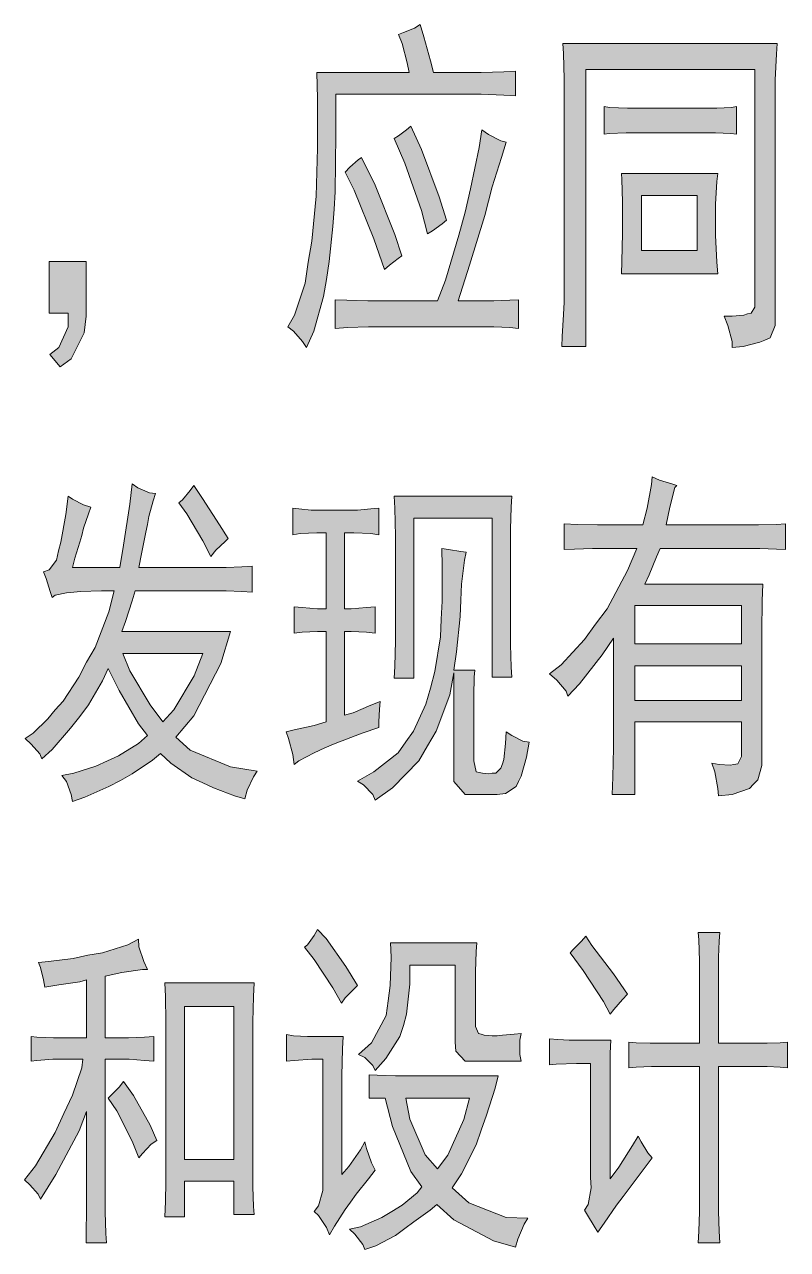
# Model space of a CAD drawing. Header units: millimetres. Extents: x 568 to 57335, y 85 to 28579.
# Drawn here: x 57263.59 to 57273.01, y 28325.53 to 28340.65 of the extents above; entities that cross this region are included whole.
import ezdxf

# ---------------------------------------------------------------- set-up
doc = ezdxf.new("R2010")
doc.units = ezdxf.units.MM

msp = doc.modelspace()

# ---------------------------------------------------------------- hatches: boundary and pattern name
h = msp.add_hatch(color=0)
h.dxf.hatch_style = 2
h.paths.add_polyline_path([(57268.476, 28340.65), (57268.522, 28340.499), (57268.605, 28340.202), (57268.643, 28340.058), (57269.099, 28340.058), (57269.228, 28340.058), (57269.509, 28340.065), (57269.654, 28340.073), (57269.654, 28339.769), (57269.509, 28339.777), (57269.228, 28339.792), (57269.099, 28339.792), (57267.435, 28339.792), (57267.435, 28339.291), (57267.428, 28338.584), (57267.413, 28338.371), (57267.397, 28338.158), (57267.352, 28337.725), (57267.321, 28337.505), (57267.283, 28337.292), (57267.162, 28336.867), (57267.071, 28336.662), (57267.025, 28336.738), (57266.911, 28336.867), (57266.843, 28336.92), (57266.926, 28337.064), (57267.056, 28337.46), (57267.093, 28337.718), (57267.139, 28337.976), (57267.192, 28338.531), (57267.2, 28338.827), (57267.207, 28339.123), (57267.207, 28339.739), (57267.2, 28340.058), (57268.339, 28340.058), (57268.317, 28340.179), (57268.256, 28340.415), (57268.21, 28340.529), (57268.271, 28340.552), (57268.408, 28340.605)])
h = msp.add_hatch(color=0)
h.dxf.hatch_style = 2
h.paths.add_polyline_path([(57272.883, 28340.415), (57272.875, 28340.286), (57272.86, 28339.967), (57272.86, 28339.769), (57272.86, 28337.049), (57272.86, 28336.935), (57272.799, 28336.783), (57272.731, 28336.753), (57272.67, 28336.73), (57272.465, 28336.677), (57272.328, 28336.662), (57272.328, 28336.738), (57272.275, 28336.935), (57272.229, 28337.049), (57272.328, 28337.049), (57272.473, 28337.064), (57272.518, 28337.08), (57272.564, 28337.087), (57272.609, 28337.163), (57272.609, 28337.224), (57272.609, 28340.096), (57270.52, 28340.096), (57270.52, 28336.677), (57270.224, 28336.677), (57270.231, 28336.799), (57270.246, 28337.072), (57270.254, 28337.224), (57270.254, 28339.769), (57270.254, 28339.974), (57270.246, 28340.293), (57270.239, 28340.415)])
h = msp.add_hatch(color=0)
h.dxf.hatch_style = 2
h.paths.add_polyline_path([(57272.009, 28339.617), (57272.138, 28339.617), (57272.321, 28339.625), (57272.381, 28339.64), (57272.381, 28339.298), (57272.313, 28339.306), (57272.123, 28339.313), (57272.001, 28339.313), (57271.173, 28339.313), (57271.021, 28339.313), (57270.809, 28339.306), (57270.748, 28339.298), (57270.748, 28339.64), (57270.816, 28339.625), (57271.037, 28339.617), (57271.189, 28339.617)])
h = msp.add_hatch(color=0)
h.dxf.hatch_style = 2
h.paths.add_polyline_path([(57269.54, 28339.199), (57269.479, 28339.009), (57269.365, 28338.645), (57269.32, 28338.47), (57269.274, 28338.295), (57269.084, 28337.68), (57268.947, 28337.239), (57269.304, 28337.239), (57269.388, 28337.239), (57269.585, 28337.247), (57269.692, 28337.254), (57269.692, 28336.897), (57269.585, 28336.912), (57269.388, 28336.92), (57269.304, 28336.92), (57267.944, 28336.92), (57267.838, 28336.92), (57267.58, 28336.912), (57267.428, 28336.897), (57267.428, 28337.254), (57267.572, 28337.247), (57267.83, 28337.239), (57267.944, 28337.239), (57268.689, 28337.239), (57268.788, 28337.497), (57268.955, 28338.052), (57269.031, 28338.333), (57269.099, 28338.622), (57269.206, 28339.131), (57269.236, 28339.351), (57269.32, 28339.291), (57269.472, 28339.215)])
h = msp.add_hatch(color=0)
h.dxf.hatch_style = 2
h.paths.add_polyline_path([(57268.362, 28339.397), (57268.491, 28339.108), (57268.712, 28338.523), (57268.803, 28338.234), (57268.75, 28338.189), (57268.628, 28338.105), (57268.567, 28338.067), (57268.491, 28338.356), (57268.286, 28338.941), (57268.157, 28339.245), (57268.21, 28339.275), (57268.309, 28339.351)])
h = msp.add_hatch(color=0)
h.dxf.hatch_style = 2
h.paths.add_polyline_path([(57267.754, 28339.009), (57267.922, 28338.668), (57268.165, 28338.06), (57268.248, 28337.794), (57268.203, 28337.763), (57268.096, 28337.68), (57268.036, 28337.627), (57267.906, 28338.007), (57267.663, 28338.607), (57267.549, 28338.827), (57267.61, 28338.888), (57267.709, 28338.979)])
h = msp.add_hatch(color=0)
h.paths.add_polyline_path([(57272.153, 28338.812), (57272.138, 28338.713), (57272.123, 28338.432), (57272.123, 28338.234), (57272.123, 28338.052), (57272.138, 28337.718), (57272.153, 28337.573), (57270.961, 28337.573), (57270.968, 28337.725), (57270.976, 28338.075), (57270.976, 28338.265), (57270.976, 28338.462), (57270.968, 28338.736), (57270.961, 28338.812)])
h.paths.add_polyline_path([(57271.895, 28337.862), (57271.895, 28338.538), (57271.211, 28338.538), (57271.211, 28337.862)])
h = msp.add_hatch(color=0)
h.dxf.hatch_style = 2
h.paths.add_polyline_path([(57263.895, 28337.725), (57264.351, 28337.725), (57264.351, 28337.049), (57264.328, 28336.844), (57264.168, 28336.525), (57264.032, 28336.426), (57263.903, 28336.578), (57264.016, 28336.662), (57264.13, 28336.92), (57264.13, 28337.087), (57263.895, 28337.087)])
h = msp.add_hatch(color=0)
h.paths.add_polyline_path([(57270.072, 28332.635), (57270.216, 28332.749), (57270.505, 28333.061), (57270.642, 28333.25), (57270.786, 28333.44), (57271.037, 28333.911), (57271.151, 28334.185), (57270.695, 28334.185), (57270.604, 28334.185), (57270.383, 28334.177), (57270.254, 28334.17), (57270.254, 28334.489), (57270.414, 28334.481), (57270.664, 28334.474), (57270.748, 28334.474), (57271.227, 28334.474), (57271.28, 28334.679), (57271.333, 28334.975), (57271.34, 28335.066), (57271.432, 28335.028), (57271.584, 28334.983), (57271.644, 28334.96), (57271.622, 28334.937), (57271.561, 28334.694), (57271.515, 28334.474), (57272.541, 28334.474), (57272.655, 28334.474), (57272.875, 28334.481), (57272.989, 28334.489), (57272.989, 28334.17), (57272.875, 28334.177), (57272.67, 28334.185), (57272.579, 28334.185), (57271.439, 28334.185), (57271.394, 28334.079), (57271.303, 28333.858), (57271.249, 28333.744), (57272.708, 28333.744), (57272.7, 28333.539), (57272.693, 28333.159), (57272.693, 28332.985), (57272.693, 28331.617), (57272.693, 28331.503), (57272.647, 28331.328), (57272.594, 28331.275), (57272.541, 28331.222), (57272.328, 28331.146), (57272.161, 28331.131), (57272.153, 28331.222), (57272.115, 28331.427), (57272.077, 28331.533), (57272.169, 28331.518), (57272.305, 28331.511), (57272.351, 28331.518), (57272.397, 28331.526), (57272.442, 28331.617), (57272.442, 28331.701), (57272.442, 28332.042), (57271.128, 28332.042), (57271.128, 28331.146), (57270.847, 28331.146), (57270.854, 28331.359), (57270.862, 28331.723), (57270.862, 28331.875), (57270.862, 28333.076), (57270.725, 28332.871), (57270.444, 28332.514), (57270.3, 28332.362), (57270.277, 28332.422), (57270.163, 28332.559)])
h.paths.add_polyline_path([(57272.442, 28333.007), (57272.442, 28333.478), (57271.128, 28333.478), (57271.128, 28333.007)])
h.paths.add_polyline_path([(57272.442, 28332.308), (57272.442, 28332.734), (57271.128, 28332.734), (57271.128, 28332.308)])
h = msp.add_hatch(color=0)
h.paths.add_polyline_path([(57265.209, 28334.861), (57265.179, 28334.77), (57265.126, 28334.58), (57265.111, 28334.481), (57265.088, 28334.383), (57265.035, 28334.117), (57265.004, 28333.949), (57266.022, 28333.949), (57266.083, 28333.949), (57266.273, 28333.957), (57266.402, 28333.965), (57266.402, 28333.646), (57266.273, 28333.653), (57266.083, 28333.661), (57266.022, 28333.661), (57264.959, 28333.661), (57264.921, 28333.539), (57264.837, 28333.281), (57264.791, 28333.159), (57266.136, 28333.159), (57266.015, 28332.764), (57265.68, 28332.118), (57265.46, 28331.853), (57265.635, 28331.693), (57266.136, 28331.488), (57266.463, 28331.435), (57266.417, 28331.366), (57266.341, 28331.199), (57266.311, 28331.093), (57266.182, 28331.131), (57265.923, 28331.23), (57265.794, 28331.29), (57265.658, 28331.351), (57265.399, 28331.533), (57265.27, 28331.655), (57265.171, 28331.571), (57264.921, 28331.404), (57264.776, 28331.321), (57264.632, 28331.245), (57264.336, 28331.116), (57264.184, 28331.062), (57264.168, 28331.146), (57264.108, 28331.306), (57264.054, 28331.382), (57264.199, 28331.412), (57264.472, 28331.495), (57264.617, 28331.564), (57264.753, 28331.625), (57264.997, 28331.777), (57265.111, 28331.875), (57264.997, 28332.02), (57264.761, 28332.43), (57264.624, 28332.703), (57264.556, 28332.552), (57264.381, 28332.255), (57264.275, 28332.111), (57264.161, 28331.967), (57263.933, 28331.701), (57263.804, 28331.587), (57263.781, 28331.647), (57263.675, 28331.769), (57263.599, 28331.837), (57263.697, 28331.906), (57263.88, 28332.08), (57263.971, 28332.194), (57264.07, 28332.301), (57264.26, 28332.597), (57264.358, 28332.779), (57264.465, 28332.962), (57264.632, 28333.402), (57264.7, 28333.661), (57264.541, 28333.661), (57264.282, 28333.653), (57264.199, 28333.646), (57264.108, 28333.638), (57263.971, 28333.608), (57263.933, 28333.577), (57263.91, 28333.653), (57263.857, 28333.813), (57263.827, 28333.896), (57263.895, 28333.919), (57263.986, 28334.041), (57264.009, 28334.155), (57264.039, 28334.261), (57264.1, 28334.603), (57264.13, 28334.831), (57264.184, 28334.793), (57264.32, 28334.724), (57264.412, 28334.694), (57264.381, 28334.61), (57264.32, 28334.436), (57264.298, 28334.345), (57264.275, 28334.261), (57264.214, 28334.063), (57264.184, 28333.949), (57264.769, 28333.949), (57264.814, 28334.223), (57264.89, 28334.732), (57264.921, 28334.983), (57264.989, 28334.93), (57265.133, 28334.869)])
h.paths.add_polyline_path([(57264.807, 28332.886), (57264.89, 28332.673), (57265.141, 28332.255), (57265.3, 28332.042), (57265.437, 28332.194), (57265.688, 28332.612), (57265.794, 28332.886)])
h = msp.add_hatch(color=0)
h.dxf.hatch_style = 2
h.paths.add_polyline_path([(57265.68, 28334.96), (57265.787, 28334.8), (57265.999, 28334.474), (57266.106, 28334.307), (57266.068, 28334.269), (57265.954, 28334.162), (57265.893, 28334.086), (57265.794, 28334.276), (57265.597, 28334.61), (57265.498, 28334.747), (57265.544, 28334.785), (57265.635, 28334.899)])
h = msp.add_hatch(color=0)
h.dxf.hatch_style = 2
h.paths.add_polyline_path([(57269.608, 28334.831), (57269.601, 28334.694), (57269.593, 28334.421), (57269.593, 28334.291), (57269.593, 28333.159), (57269.593, 28333), (57269.601, 28332.719), (57269.608, 28332.597), (57269.365, 28332.597), (57269.365, 28334.557), (57268.4, 28334.557), (57268.4, 28332.582), (57268.157, 28332.582), (57268.165, 28332.726), (57268.172, 28333.045), (57268.172, 28333.228), (57268.172, 28334.155), (57268.172, 28334.337), (57268.165, 28334.679), (57268.157, 28334.831)])
h = msp.add_hatch(color=0)
h.dxf.hatch_style = 2
h.paths.add_polyline_path([(57267.625, 28334.656), (57267.701, 28334.656), (57267.868, 28334.671), (57267.967, 28334.679), (57267.967, 28334.352), (57267.868, 28334.367), (57267.656, 28334.375), (57267.542, 28334.375), (57267.542, 28333.44), (57267.625, 28333.44), (57267.815, 28333.456), (57267.922, 28333.463), (57267.922, 28333.137), (57267.815, 28333.152), (57267.625, 28333.159), (57267.542, 28333.159), (57267.542, 28332.126), (57267.648, 28332.156), (57267.868, 28332.248), (57267.982, 28332.293), (57267.975, 28332.202), (57267.967, 28332.042), (57267.967, 28331.974), (57267.762, 28331.906), (57267.428, 28331.777), (57267.299, 28331.723), (57267.169, 28331.663), (57266.98, 28331.564), (57266.919, 28331.518), (57266.904, 28331.64), (57266.85, 28331.837), (57266.82, 28331.921), (57266.919, 28331.944), (57267.169, 28331.997), (57267.314, 28332.042), (57267.314, 28333.159), (57267.207, 28333.159), (57267.018, 28333.152), (57266.919, 28333.137), (57266.919, 28333.463), (57267.018, 28333.456), (57267.207, 28333.44), (57267.314, 28333.44), (57267.314, 28334.375), (57267.2, 28334.375), (57266.995, 28334.367), (57266.904, 28334.352), (57266.904, 28334.679), (57266.98, 28334.671), (57267.131, 28334.656), (57267.2, 28334.656)])
h = msp.add_hatch(color=0)
h.dxf.hatch_style = 2
h.paths.add_polyline_path([(57269.046, 28334.139), (57269.023, 28334.041), (57268.985, 28333.744), (57268.978, 28333.547), (57268.97, 28333.342), (57268.924, 28332.909), (57268.894, 28332.681), (57269.152, 28332.681), (57269.145, 28332.597), (57269.137, 28332.369), (57269.137, 28332.225), (57269.137, 28331.685), (57269.137, 28331.564), (57269.168, 28331.427), (57269.206, 28331.419), (57269.244, 28331.412), (57269.32, 28331.404), (57269.365, 28331.412), (57269.411, 28331.412), (57269.472, 28331.473), (57269.494, 28331.526), (57269.509, 28331.579), (57269.532, 28331.777), (57269.54, 28331.921), (57269.608, 28331.875), (57269.745, 28331.807), (57269.821, 28331.792), (57269.791, 28331.609), (57269.722, 28331.374), (57269.692, 28331.306), (57269.661, 28331.245), (57269.532, 28331.161), (57269.426, 28331.146), (57269.175, 28331.146), (57269.031, 28331.146), (57268.894, 28331.306), (57268.894, 28331.465), (57268.894, 28332.65), (57268.841, 28332.377), (57268.674, 28331.929), (57268.567, 28331.746), (57268.461, 28331.564), (57268.134, 28331.23), (57267.922, 28331.078), (57267.891, 28331.146), (57267.777, 28331.268), (57267.701, 28331.313), (57267.906, 28331.427), (57268.203, 28331.663), (57268.301, 28331.799), (57268.393, 28331.929), (57268.545, 28332.263), (57268.605, 28332.46), (57268.659, 28332.665), (57268.727, 28333.091), (57268.735, 28333.311), (57268.75, 28333.532), (57268.75, 28333.965), (57268.742, 28334.185), (57268.826, 28334.17), (57268.978, 28334.147)])
h = msp.add_hatch(color=0)
h.dxf.hatch_style = 2
h.paths.add_polyline_path([(57267.207, 28329.482), (57267.314, 28329.368), (57267.557, 28329.026), (57267.701, 28328.791), (57267.656, 28328.745), (57267.549, 28328.639), (57267.504, 28328.57), (57267.397, 28328.76), (57267.169, 28329.11), (57267.048, 28329.262), (57267.086, 28329.292), (57267.169, 28329.406)])
h = msp.add_hatch(color=0)
h.dxf.hatch_style = 2
h.paths.add_polyline_path([(57265.111, 28328.988), (57265.05, 28328.988), (57264.791, 28328.95), (57264.586, 28328.905), (57264.586, 28328.145), (57264.776, 28328.145), (57264.875, 28328.145), (57265.073, 28328.153), (57265.187, 28328.16), (57265.187, 28327.856), (57265.073, 28327.864), (57264.883, 28327.879), (57264.791, 28327.879), (57264.586, 28327.879), (57264.586, 28326.139), (57264.586, 28325.995), (57264.594, 28325.729), (57264.602, 28325.615), (57264.351, 28325.615), (57264.351, 28325.744), (57264.358, 28326.01), (57264.358, 28326.139), (57264.358, 28327.233), (57264.267, 28326.998), (57263.979, 28326.458), (57263.789, 28326.154), (57263.758, 28326.215), (57263.659, 28326.329), (57263.591, 28326.39), (57263.728, 28326.565), (57263.971, 28326.975), (57264.077, 28327.21), (57264.184, 28327.438), (57264.298, 28327.773), (57264.313, 28327.879), (57264.085, 28327.879), (57263.941, 28327.879), (57263.743, 28327.864), (57263.675, 28327.856), (57263.675, 28328.16), (57263.743, 28328.153), (57263.948, 28328.145), (57264.085, 28328.145), (57264.358, 28328.145), (57264.358, 28328.859), (57264.275, 28328.836), (57264.016, 28328.798), (57263.842, 28328.768), (57263.827, 28328.859), (57263.789, 28329.011), (57263.766, 28329.072), (57263.887, 28329.087), (57264.191, 28329.125), (57264.374, 28329.163), (57264.556, 28329.193), (57264.867, 28329.292), (57264.997, 28329.361), (57265.004, 28329.269), (57265.065, 28329.087)])
h = msp.add_hatch(color=0)
h.dxf.hatch_style = 2
h.paths.add_polyline_path([(57269.137, 28327.856), (57269.031, 28327.856), (57268.917, 28327.978), (57268.909, 28328.092), (57268.909, 28329.041), (57268.347, 28329.041), (57268.347, 28328.806), (57268.309, 28328.434), (57268.271, 28328.297), (57268.226, 28328.16), (57268.051, 28327.887), (57267.922, 28327.742), (57267.891, 28327.803), (57267.792, 28327.902), (57267.716, 28327.94), (57267.876, 28328.084), (57268.058, 28328.418), (57268.081, 28328.601), (57268.104, 28328.791), (57268.119, 28329.14), (57268.112, 28329.315), (57269.175, 28329.315), (57269.168, 28329.209), (57269.16, 28328.958), (57269.16, 28328.806), (57269.16, 28328.35), (57269.16, 28328.282), (57269.198, 28328.198), (57269.228, 28328.191), (57269.266, 28328.175), (57269.365, 28328.168), (57269.426, 28328.168), (57269.494, 28328.175), (57269.639, 28328.191), (57269.722, 28328.198), (57269.707, 28328.115), (57269.707, 28327.94), (57269.722, 28327.856)])
h = msp.add_hatch(color=0)
h.dxf.hatch_style = 2
h.paths.add_polyline_path([(57270.52, 28329.399), (57270.596, 28329.285), (57270.862, 28328.935), (57271.037, 28328.684), (57270.976, 28328.616), (57270.869, 28328.494), (57270.824, 28328.434), (57270.74, 28328.593), (57270.49, 28328.973), (57270.33, 28329.193), (57270.368, 28329.239), (57270.467, 28329.338)])
h = msp.add_hatch(color=0)
h.dxf.hatch_style = 2
h.paths.add_polyline_path([(57271.926, 28328.077), (57271.926, 28328.92), (57271.926, 28329.095), (57271.918, 28329.353), (57271.91, 28329.444), (57272.176, 28329.444), (57272.169, 28329.338), (57272.161, 28329.14), (57272.161, 28329.057), (57272.161, 28328.077), (57272.685, 28328.077), (57272.761, 28328.077), (57272.921, 28328.084), (57273.012, 28328.092), (57273.012, 28327.773), (57272.921, 28327.78), (57272.761, 28327.788), (57272.693, 28327.788), (57272.161, 28327.788), (57272.161, 28326.101), (57272.161, 28326.002), (57272.169, 28325.759), (57272.176, 28325.615), (57271.91, 28325.615), (57271.918, 28325.759), (57271.926, 28325.995), (57271.926, 28326.086), (57271.926, 28327.788), (57271.432, 28327.788), (57271.333, 28327.788), (57271.143, 28327.78), (57271.052, 28327.773), (57271.052, 28328.092), (57271.143, 28328.084), (57271.318, 28328.077), (57271.401, 28328.077)])
h = msp.add_hatch(color=0)
h.paths.add_polyline_path([(57266.425, 28328.821), (57266.417, 28328.654), (57266.41, 28328.342), (57266.41, 28328.198), (57266.41, 28326.458), (57266.41, 28326.306), (57266.417, 28326.063), (57266.425, 28325.964), (57266.174, 28325.964), (57266.174, 28326.375), (57265.566, 28326.375), (57265.566, 28325.934), (57265.323, 28325.934), (57265.331, 28326.124), (57265.338, 28326.367), (57265.338, 28326.405), (57265.338, 28328.198), (57265.338, 28328.342), (57265.331, 28328.654), (57265.323, 28328.821)])
h.paths.add_polyline_path([(57266.174, 28326.641), (57266.174, 28328.532), (57265.566, 28328.532), (57265.566, 28326.641)])
h = msp.add_hatch(color=0)
h.dxf.hatch_style = 2
h.paths.add_polyline_path([(57267.527, 28328.16), (57267.519, 28328.008), (57267.511, 28327.674), (57267.511, 28327.484), (57267.511, 28326.458), (57267.595, 28326.557), (57267.739, 28326.762), (57267.792, 28326.861), (57267.815, 28326.777), (57267.876, 28326.603), (57267.922, 28326.511), (57267.838, 28326.405), (57267.686, 28326.215), (57267.618, 28326.116), (57267.549, 28326.025), (57267.42, 28325.82), (57267.359, 28325.714), (57267.321, 28325.805), (57267.223, 28325.949), (57267.169, 28326.002), (57267.223, 28326.071), (57267.276, 28326.261), (57267.276, 28326.39), (57267.276, 28327.879), (57267.139, 28327.879), (57266.919, 28327.864), (57266.828, 28327.856), (57266.828, 28328.183), (57266.911, 28328.168), (57267.086, 28328.16), (57267.169, 28328.16)])
h = msp.add_hatch(color=0)
h.dxf.hatch_style = 2
h.paths.add_polyline_path([(57270.831, 28328.115), (57270.824, 28327.955), (57270.824, 28327.613), (57270.824, 28327.438), (57270.824, 28326.405), (57270.93, 28326.549), (57271.097, 28326.815), (57271.166, 28326.929), (57271.204, 28326.861), (57271.287, 28326.724), (57271.34, 28326.663), (57270.983, 28326.185), (57270.9, 28326.078), (57270.748, 28325.858), (57270.672, 28325.744), (57270.626, 28325.82), (57270.543, 28325.957), (57270.505, 28326.018), (57270.55, 28326.086), (57270.588, 28326.291), (57270.581, 28326.42), (57270.581, 28327.826), (57270.406, 28327.826), (57270.155, 28327.818), (57270.072, 28327.811), (57270.072, 28328.13), (57270.178, 28328.122), (57270.315, 28328.115), (57270.353, 28328.115)])
h = msp.add_hatch(color=0)
h.paths.add_polyline_path([(57267.846, 28327.689), (57267.944, 28327.682), (57268.172, 28327.674), (57268.301, 28327.674), (57269.441, 28327.674), (57269.403, 28327.522), (57269.297, 28327.188), (57269.228, 28327.005), (57269.168, 28326.823), (57268.985, 28326.466), (57268.871, 28326.291), (57269.076, 28326.109), (57269.54, 28325.926), (57269.806, 28325.919), (57269.76, 28325.843), (57269.684, 28325.661), (57269.654, 28325.562), (57269.38, 28325.638), (57268.894, 28325.896), (57268.681, 28326.086), (57268.598, 28326.018), (57268.4, 28325.873), (57268.286, 28325.79), (57268.172, 28325.706), (57267.929, 28325.577), (57267.792, 28325.531), (57267.77, 28325.592), (57267.671, 28325.721), (57267.603, 28325.782), (57267.739, 28325.813), (57268.005, 28325.926), (57268.127, 28326.002), (57268.256, 28326.078), (57268.438, 28326.23), (57268.499, 28326.306), (57268.362, 28326.496), (57268.134, 28327.051), (57268.043, 28327.4), (57267.846, 28327.4)])
h.paths.add_polyline_path([(57268.689, 28326.527), (57268.818, 28326.694), (57269.016, 28327.134), (57269.084, 28327.4), (57268.301, 28327.4), (57268.347, 28327.142), (57268.537, 28326.701)])
h = msp.add_hatch(color=0)
h.dxf.hatch_style = 2
h.paths.add_polyline_path([(57265.004, 28326.663), (57264.921, 28326.869), (57264.731, 28327.241), (57264.624, 28327.4), (57264.662, 28327.438), (57264.761, 28327.537), (57264.814, 28327.606), (57264.936, 28327.431), (57265.141, 28327.066), (57265.225, 28326.876), (57265.156, 28326.831), (57265.05, 28326.717)])

# ---------------------------------------------------------------- linework, layer by layer
at = {"color": 0, "lineweight": 0}
for points in [[(57268.476, 28340.65), (57268.522, 28340.499), (57268.605, 28340.202), (57268.643, 28340.058), (57269.099, 28340.058), (57269.228, 28340.058), (57269.509, 28340.065), (57269.654, 28340.073), (57269.654, 28339.769), (57269.509, 28339.777), (57269.228, 28339.792), (57269.099, 28339.792), (57267.435, 28339.792), (57267.435, 28339.291), (57267.428, 28338.584), (57267.413, 28338.371), (57267.397, 28338.158), (57267.352, 28337.725), (57267.321, 28337.505), (57267.283, 28337.292), (57267.162, 28336.867), (57267.071, 28336.662), (57267.025, 28336.738), (57266.911, 28336.867), (57266.843, 28336.92), (57266.926, 28337.064), (57267.056, 28337.46), (57267.093, 28337.718), (57267.139, 28337.976), (57267.192, 28338.531), (57267.2, 28338.827), (57267.207, 28339.123), (57267.207, 28339.739), (57267.2, 28340.058), (57268.339, 28340.058), (57268.317, 28340.179), (57268.256, 28340.415), (57268.21, 28340.529), (57268.271, 28340.552), (57268.408, 28340.605)], [(57272.883, 28340.415), (57272.875, 28340.286), (57272.86, 28339.967), (57272.86, 28339.769), (57272.86, 28337.049), (57272.86, 28336.935), (57272.799, 28336.783), (57272.731, 28336.753), (57272.67, 28336.73), (57272.465, 28336.677), (57272.328, 28336.662), (57272.328, 28336.738), (57272.275, 28336.935), (57272.229, 28337.049), (57272.328, 28337.049), (57272.473, 28337.064), (57272.518, 28337.08), (57272.564, 28337.087), (57272.609, 28337.163), (57272.609, 28337.224), (57272.609, 28340.096), (57270.52, 28340.096), (57270.52, 28336.677), (57270.224, 28336.677), (57270.231, 28336.799), (57270.246, 28337.072), (57270.254, 28337.224), (57270.254, 28339.769), (57270.254, 28339.974), (57270.246, 28340.293), (57270.239, 28340.415)], [(57272.009, 28339.617), (57272.138, 28339.617), (57272.321, 28339.625), (57272.381, 28339.64), (57272.381, 28339.298), (57272.313, 28339.306), (57272.123, 28339.313), (57272.001, 28339.313), (57271.173, 28339.313), (57271.021, 28339.313), (57270.809, 28339.306), (57270.748, 28339.298), (57270.748, 28339.64), (57270.816, 28339.625), (57271.037, 28339.617), (57271.189, 28339.617)], [(57269.54, 28339.199), (57269.479, 28339.009), (57269.365, 28338.645), (57269.32, 28338.47), (57269.274, 28338.295), (57269.084, 28337.68), (57268.947, 28337.239), (57269.304, 28337.239), (57269.388, 28337.239), (57269.585, 28337.247), (57269.692, 28337.254), (57269.692, 28336.897), (57269.585, 28336.912), (57269.388, 28336.92), (57269.304, 28336.92), (57267.944, 28336.92), (57267.838, 28336.92), (57267.58, 28336.912), (57267.428, 28336.897), (57267.428, 28337.254), (57267.572, 28337.247), (57267.83, 28337.239), (57267.944, 28337.239), (57268.689, 28337.239), (57268.788, 28337.497), (57268.955, 28338.052), (57269.031, 28338.333), (57269.099, 28338.622), (57269.206, 28339.131), (57269.236, 28339.351), (57269.32, 28339.291), (57269.472, 28339.215)], [(57268.362, 28339.397), (57268.491, 28339.108), (57268.712, 28338.523), (57268.803, 28338.234), (57268.75, 28338.189), (57268.628, 28338.105), (57268.567, 28338.067), (57268.491, 28338.356), (57268.286, 28338.941), (57268.157, 28339.245), (57268.21, 28339.275), (57268.309, 28339.351)], [(57267.754, 28339.009), (57267.922, 28338.668), (57268.165, 28338.06), (57268.248, 28337.794), (57268.203, 28337.763), (57268.096, 28337.68), (57268.036, 28337.627), (57267.906, 28338.007), (57267.663, 28338.607), (57267.549, 28338.827), (57267.61, 28338.888), (57267.709, 28338.979)], [(57272.153, 28338.812), (57272.138, 28338.713), (57272.123, 28338.432), (57272.123, 28338.234), (57272.123, 28338.052), (57272.138, 28337.718), (57272.153, 28337.573), (57270.961, 28337.573), (57270.968, 28337.725), (57270.976, 28338.075), (57270.976, 28338.265), (57270.976, 28338.462), (57270.968, 28338.736), (57270.961, 28338.812)], [(57271.895, 28337.862), (57271.895, 28338.538), (57271.211, 28338.538), (57271.211, 28337.862)], [(57263.895, 28337.725), (57264.351, 28337.725), (57264.351, 28337.049), (57264.328, 28336.844), (57264.168, 28336.525), (57264.032, 28336.426), (57263.903, 28336.578), (57264.016, 28336.662), (57264.13, 28336.92), (57264.13, 28337.087), (57263.895, 28337.087)], [(57270.072, 28332.635), (57270.216, 28332.749), (57270.505, 28333.061), (57270.642, 28333.25), (57270.786, 28333.44), (57271.037, 28333.911), (57271.151, 28334.185), (57270.695, 28334.185), (57270.604, 28334.185), (57270.383, 28334.177), (57270.254, 28334.17), (57270.254, 28334.489), (57270.414, 28334.481), (57270.664, 28334.474), (57270.748, 28334.474), (57271.227, 28334.474), (57271.28, 28334.679), (57271.333, 28334.975), (57271.34, 28335.066), (57271.432, 28335.028), (57271.584, 28334.983), (57271.644, 28334.96), (57271.622, 28334.937), (57271.561, 28334.694), (57271.515, 28334.474), (57272.541, 28334.474), (57272.655, 28334.474), (57272.875, 28334.481), (57272.989, 28334.489), (57272.989, 28334.17), (57272.875, 28334.177), (57272.67, 28334.185), (57272.579, 28334.185), (57271.439, 28334.185), (57271.394, 28334.079), (57271.303, 28333.858), (57271.249, 28333.744), (57272.708, 28333.744), (57272.7, 28333.539), (57272.693, 28333.159), (57272.693, 28332.985), (57272.693, 28331.617), (57272.693, 28331.503), (57272.647, 28331.328), (57272.594, 28331.275), (57272.541, 28331.222), (57272.328, 28331.146), (57272.161, 28331.131), (57272.153, 28331.222), (57272.115, 28331.427), (57272.077, 28331.533), (57272.169, 28331.518), (57272.305, 28331.511), (57272.351, 28331.518), (57272.397, 28331.526), (57272.442, 28331.617), (57272.442, 28331.701), (57272.442, 28332.042), (57271.128, 28332.042), (57271.128, 28331.146), (57270.847, 28331.146), (57270.854, 28331.359), (57270.862, 28331.723), (57270.862, 28331.875), (57270.862, 28333.076), (57270.725, 28332.871), (57270.444, 28332.514), (57270.3, 28332.362), (57270.277, 28332.422), (57270.163, 28332.559)], [(57265.209, 28334.861), (57265.179, 28334.77), (57265.126, 28334.58), (57265.111, 28334.481), (57265.088, 28334.383), (57265.035, 28334.117), (57265.004, 28333.949), (57266.022, 28333.949), (57266.083, 28333.949), (57266.273, 28333.957), (57266.402, 28333.965), (57266.402, 28333.646), (57266.273, 28333.653), (57266.083, 28333.661), (57266.022, 28333.661), (57264.959, 28333.661), (57264.921, 28333.539), (57264.837, 28333.281), (57264.791, 28333.159), (57266.136, 28333.159), (57266.015, 28332.764), (57265.68, 28332.118), (57265.46, 28331.853), (57265.635, 28331.693), (57266.136, 28331.488), (57266.463, 28331.435), (57266.417, 28331.366), (57266.341, 28331.199), (57266.311, 28331.093), (57266.182, 28331.131), (57265.923, 28331.23), (57265.794, 28331.29), (57265.658, 28331.351), (57265.399, 28331.533), (57265.27, 28331.655), (57265.171, 28331.571), (57264.921, 28331.404), (57264.776, 28331.321), (57264.632, 28331.245), (57264.336, 28331.116), (57264.184, 28331.062), (57264.168, 28331.146), (57264.108, 28331.306), (57264.054, 28331.382), (57264.199, 28331.412), (57264.472, 28331.495), (57264.617, 28331.564), (57264.753, 28331.625), (57264.997, 28331.777), (57265.111, 28331.875), (57264.997, 28332.02), (57264.761, 28332.43), (57264.624, 28332.703), (57264.556, 28332.552), (57264.381, 28332.255), (57264.275, 28332.111), (57264.161, 28331.967), (57263.933, 28331.701), (57263.804, 28331.587), (57263.781, 28331.647), (57263.675, 28331.769), (57263.599, 28331.837), (57263.697, 28331.906), (57263.88, 28332.08), (57263.971, 28332.194), (57264.07, 28332.301), (57264.26, 28332.597), (57264.358, 28332.779), (57264.465, 28332.962), (57264.632, 28333.402), (57264.7, 28333.661), (57264.541, 28333.661), (57264.282, 28333.653), (57264.199, 28333.646), (57264.108, 28333.638), (57263.971, 28333.608), (57263.933, 28333.577), (57263.91, 28333.653), (57263.857, 28333.813), (57263.827, 28333.896), (57263.895, 28333.919), (57263.986, 28334.041), (57264.009, 28334.155), (57264.039, 28334.261), (57264.1, 28334.603), (57264.13, 28334.831), (57264.184, 28334.793), (57264.32, 28334.724), (57264.412, 28334.694), (57264.381, 28334.61), (57264.32, 28334.436), (57264.298, 28334.345), (57264.275, 28334.261), (57264.214, 28334.063), (57264.184, 28333.949), (57264.769, 28333.949), (57264.814, 28334.223), (57264.89, 28334.732), (57264.921, 28334.983), (57264.989, 28334.93), (57265.133, 28334.869)], [(57265.68, 28334.96), (57265.787, 28334.8), (57265.999, 28334.474), (57266.106, 28334.307), (57266.068, 28334.269), (57265.954, 28334.162), (57265.893, 28334.086), (57265.794, 28334.276), (57265.597, 28334.61), (57265.498, 28334.747), (57265.544, 28334.785), (57265.635, 28334.899)], [(57269.608, 28334.831), (57269.601, 28334.694), (57269.593, 28334.421), (57269.593, 28334.291), (57269.593, 28333.159), (57269.593, 28333), (57269.601, 28332.719), (57269.608, 28332.597), (57269.365, 28332.597), (57269.365, 28334.557), (57268.4, 28334.557), (57268.4, 28332.582), (57268.157, 28332.582), (57268.165, 28332.726), (57268.172, 28333.045), (57268.172, 28333.228), (57268.172, 28334.155), (57268.172, 28334.337), (57268.165, 28334.679), (57268.157, 28334.831)], [(57267.625, 28334.656), (57267.701, 28334.656), (57267.868, 28334.671), (57267.967, 28334.679), (57267.967, 28334.352), (57267.868, 28334.367), (57267.656, 28334.375), (57267.542, 28334.375), (57267.542, 28333.44), (57267.625, 28333.44), (57267.815, 28333.456), (57267.922, 28333.463), (57267.922, 28333.137), (57267.815, 28333.152), (57267.625, 28333.159), (57267.542, 28333.159), (57267.542, 28332.126), (57267.648, 28332.156), (57267.868, 28332.248), (57267.982, 28332.293), (57267.975, 28332.202), (57267.967, 28332.042), (57267.967, 28331.974), (57267.762, 28331.906), (57267.428, 28331.777), (57267.299, 28331.723), (57267.169, 28331.663), (57266.98, 28331.564), (57266.919, 28331.518), (57266.904, 28331.64), (57266.85, 28331.837), (57266.82, 28331.921), (57266.919, 28331.944), (57267.169, 28331.997), (57267.314, 28332.042), (57267.314, 28333.159), (57267.207, 28333.159), (57267.018, 28333.152), (57266.919, 28333.137), (57266.919, 28333.463), (57267.018, 28333.456), (57267.207, 28333.44), (57267.314, 28333.44), (57267.314, 28334.375), (57267.2, 28334.375), (57266.995, 28334.367), (57266.904, 28334.352), (57266.904, 28334.679), (57266.98, 28334.671), (57267.131, 28334.656), (57267.2, 28334.656)], [(57269.046, 28334.139), (57269.023, 28334.041), (57268.985, 28333.744), (57268.978, 28333.547), (57268.97, 28333.342), (57268.924, 28332.909), (57268.894, 28332.681), (57269.152, 28332.681), (57269.145, 28332.597), (57269.137, 28332.369), (57269.137, 28332.225), (57269.137, 28331.685), (57269.137, 28331.564), (57269.168, 28331.427), (57269.206, 28331.419), (57269.244, 28331.412), (57269.32, 28331.404), (57269.365, 28331.412), (57269.411, 28331.412), (57269.472, 28331.473), (57269.494, 28331.526), (57269.509, 28331.579), (57269.532, 28331.777), (57269.54, 28331.921), (57269.608, 28331.875), (57269.745, 28331.807), (57269.821, 28331.792), (57269.791, 28331.609), (57269.722, 28331.374), (57269.692, 28331.306), (57269.661, 28331.245), (57269.532, 28331.161), (57269.426, 28331.146), (57269.175, 28331.146), (57269.031, 28331.146), (57268.894, 28331.306), (57268.894, 28331.465), (57268.894, 28332.65), (57268.841, 28332.377), (57268.674, 28331.929), (57268.567, 28331.746), (57268.461, 28331.564), (57268.134, 28331.23), (57267.922, 28331.078), (57267.891, 28331.146), (57267.777, 28331.268), (57267.701, 28331.313), (57267.906, 28331.427), (57268.203, 28331.663), (57268.301, 28331.799), (57268.393, 28331.929), (57268.545, 28332.263), (57268.605, 28332.46), (57268.659, 28332.665), (57268.727, 28333.091), (57268.735, 28333.311), (57268.75, 28333.532), (57268.75, 28333.965), (57268.742, 28334.185), (57268.826, 28334.17), (57268.978, 28334.147)], [(57272.442, 28333.007), (57272.442, 28333.478), (57271.128, 28333.478), (57271.128, 28333.007)], [(57264.807, 28332.886), (57264.89, 28332.673), (57265.141, 28332.255), (57265.3, 28332.042), (57265.437, 28332.194), (57265.688, 28332.612), (57265.794, 28332.886)], [(57272.442, 28332.308), (57272.442, 28332.734), (57271.128, 28332.734), (57271.128, 28332.308)], [(57267.207, 28329.482), (57267.314, 28329.368), (57267.557, 28329.026), (57267.701, 28328.791), (57267.656, 28328.745), (57267.549, 28328.639), (57267.504, 28328.57), (57267.397, 28328.76), (57267.169, 28329.11), (57267.048, 28329.262), (57267.086, 28329.292), (57267.169, 28329.406)], [(57265.111, 28328.988), (57265.05, 28328.988), (57264.791, 28328.95), (57264.586, 28328.905), (57264.586, 28328.145), (57264.776, 28328.145), (57264.875, 28328.145), (57265.073, 28328.153), (57265.187, 28328.16), (57265.187, 28327.856), (57265.073, 28327.864), (57264.883, 28327.879), (57264.791, 28327.879), (57264.586, 28327.879), (57264.586, 28326.139), (57264.586, 28325.995), (57264.594, 28325.729), (57264.602, 28325.615), (57264.351, 28325.615), (57264.351, 28325.744), (57264.358, 28326.01), (57264.358, 28326.139), (57264.358, 28327.233), (57264.267, 28326.998), (57263.979, 28326.458), (57263.789, 28326.154), (57263.758, 28326.215), (57263.659, 28326.329), (57263.591, 28326.39), (57263.728, 28326.565), (57263.971, 28326.975), (57264.077, 28327.21), (57264.184, 28327.438), (57264.298, 28327.773), (57264.313, 28327.879), (57264.085, 28327.879), (57263.941, 28327.879), (57263.743, 28327.864), (57263.675, 28327.856), (57263.675, 28328.16), (57263.743, 28328.153), (57263.948, 28328.145), (57264.085, 28328.145), (57264.358, 28328.145), (57264.358, 28328.859), (57264.275, 28328.836), (57264.016, 28328.798), (57263.842, 28328.768), (57263.827, 28328.859), (57263.789, 28329.011), (57263.766, 28329.072), (57263.887, 28329.087), (57264.191, 28329.125), (57264.374, 28329.163), (57264.556, 28329.193), (57264.867, 28329.292), (57264.997, 28329.361), (57265.004, 28329.269), (57265.065, 28329.087)], [(57269.137, 28327.856), (57269.031, 28327.856), (57268.917, 28327.978), (57268.909, 28328.092), (57268.909, 28329.041), (57268.347, 28329.041), (57268.347, 28328.806), (57268.309, 28328.434), (57268.271, 28328.297), (57268.226, 28328.16), (57268.051, 28327.887), (57267.922, 28327.742), (57267.891, 28327.803), (57267.792, 28327.902), (57267.716, 28327.94), (57267.876, 28328.084), (57268.058, 28328.418), (57268.081, 28328.601), (57268.104, 28328.791), (57268.119, 28329.14), (57268.112, 28329.315), (57269.175, 28329.315), (57269.168, 28329.209), (57269.16, 28328.958), (57269.16, 28328.806), (57269.16, 28328.35), (57269.16, 28328.282), (57269.198, 28328.198), (57269.228, 28328.191), (57269.266, 28328.175), (57269.365, 28328.168), (57269.426, 28328.168), (57269.494, 28328.175), (57269.639, 28328.191), (57269.722, 28328.198), (57269.707, 28328.115), (57269.707, 28327.94), (57269.722, 28327.856)], [(57270.52, 28329.399), (57270.596, 28329.285), (57270.862, 28328.935), (57271.037, 28328.684), (57270.976, 28328.616), (57270.869, 28328.494), (57270.824, 28328.434), (57270.74, 28328.593), (57270.49, 28328.973), (57270.33, 28329.193), (57270.368, 28329.239), (57270.467, 28329.338)], [(57271.926, 28328.077), (57271.926, 28328.92), (57271.926, 28329.095), (57271.918, 28329.353), (57271.91, 28329.444), (57272.176, 28329.444), (57272.169, 28329.338), (57272.161, 28329.14), (57272.161, 28329.057), (57272.161, 28328.077), (57272.685, 28328.077), (57272.761, 28328.077), (57272.921, 28328.084), (57273.012, 28328.092), (57273.012, 28327.773), (57272.921, 28327.78), (57272.761, 28327.788), (57272.693, 28327.788), (57272.161, 28327.788), (57272.161, 28326.101), (57272.161, 28326.002), (57272.169, 28325.759), (57272.176, 28325.615), (57271.91, 28325.615), (57271.918, 28325.759), (57271.926, 28325.995), (57271.926, 28326.086), (57271.926, 28327.788), (57271.432, 28327.788), (57271.333, 28327.788), (57271.143, 28327.78), (57271.052, 28327.773), (57271.052, 28328.092), (57271.143, 28328.084), (57271.318, 28328.077), (57271.401, 28328.077)], [(57266.425, 28328.821), (57266.417, 28328.654), (57266.41, 28328.342), (57266.41, 28328.198), (57266.41, 28326.458), (57266.41, 28326.306), (57266.417, 28326.063), (57266.425, 28325.964), (57266.174, 28325.964), (57266.174, 28326.375), (57265.566, 28326.375), (57265.566, 28325.934), (57265.323, 28325.934), (57265.331, 28326.124), (57265.338, 28326.367), (57265.338, 28326.405), (57265.338, 28328.198), (57265.338, 28328.342), (57265.331, 28328.654), (57265.323, 28328.821)], [(57266.174, 28326.641), (57266.174, 28328.532), (57265.566, 28328.532), (57265.566, 28326.641)], [(57267.527, 28328.16), (57267.519, 28328.008), (57267.511, 28327.674), (57267.511, 28327.484), (57267.511, 28326.458), (57267.595, 28326.557), (57267.739, 28326.762), (57267.792, 28326.861), (57267.815, 28326.777), (57267.876, 28326.603), (57267.922, 28326.511), (57267.838, 28326.405), (57267.686, 28326.215), (57267.618, 28326.116), (57267.549, 28326.025), (57267.42, 28325.82), (57267.359, 28325.714), (57267.321, 28325.805), (57267.223, 28325.949), (57267.169, 28326.002), (57267.223, 28326.071), (57267.276, 28326.261), (57267.276, 28326.39), (57267.276, 28327.879), (57267.139, 28327.879), (57266.919, 28327.864), (57266.828, 28327.856), (57266.828, 28328.183), (57266.911, 28328.168), (57267.086, 28328.16), (57267.169, 28328.16)], [(57270.831, 28328.115), (57270.824, 28327.955), (57270.824, 28327.613), (57270.824, 28327.438), (57270.824, 28326.405), (57270.93, 28326.549), (57271.097, 28326.815), (57271.166, 28326.929), (57271.204, 28326.861), (57271.287, 28326.724), (57271.34, 28326.663), (57270.983, 28326.185), (57270.9, 28326.078), (57270.748, 28325.858), (57270.672, 28325.744), (57270.626, 28325.82), (57270.543, 28325.957), (57270.505, 28326.018), (57270.55, 28326.086), (57270.588, 28326.291), (57270.581, 28326.42), (57270.581, 28327.826), (57270.406, 28327.826), (57270.155, 28327.818), (57270.072, 28327.811), (57270.072, 28328.13), (57270.178, 28328.122), (57270.315, 28328.115), (57270.353, 28328.115)], [(57267.846, 28327.689), (57267.944, 28327.682), (57268.172, 28327.674), (57268.301, 28327.674), (57269.441, 28327.674), (57269.403, 28327.522), (57269.297, 28327.188), (57269.228, 28327.005), (57269.168, 28326.823), (57268.985, 28326.466), (57268.871, 28326.291), (57269.076, 28326.109), (57269.54, 28325.926), (57269.806, 28325.919), (57269.76, 28325.843), (57269.684, 28325.661), (57269.654, 28325.562), (57269.38, 28325.638), (57268.894, 28325.896), (57268.681, 28326.086), (57268.598, 28326.018), (57268.4, 28325.873), (57268.286, 28325.79), (57268.172, 28325.706), (57267.929, 28325.577), (57267.792, 28325.531), (57267.77, 28325.592), (57267.671, 28325.721), (57267.603, 28325.782), (57267.739, 28325.813), (57268.005, 28325.926), (57268.127, 28326.002), (57268.256, 28326.078), (57268.438, 28326.23), (57268.499, 28326.306), (57268.362, 28326.496), (57268.134, 28327.051), (57268.043, 28327.4), (57267.846, 28327.4)], [(57265.004, 28326.663), (57264.921, 28326.869), (57264.731, 28327.241), (57264.624, 28327.4), (57264.662, 28327.438), (57264.761, 28327.537), (57264.814, 28327.606), (57264.936, 28327.431), (57265.141, 28327.066), (57265.225, 28326.876), (57265.156, 28326.831), (57265.05, 28326.717)], [(57268.689, 28326.527), (57268.818, 28326.694), (57269.016, 28327.134), (57269.084, 28327.4), (57268.301, 28327.4), (57268.347, 28327.142), (57268.537, 28326.701)]]:
    msp.add_lwpolyline(points, close=True, dxfattribs=at)

doc.saveas('drawing.dxf')
